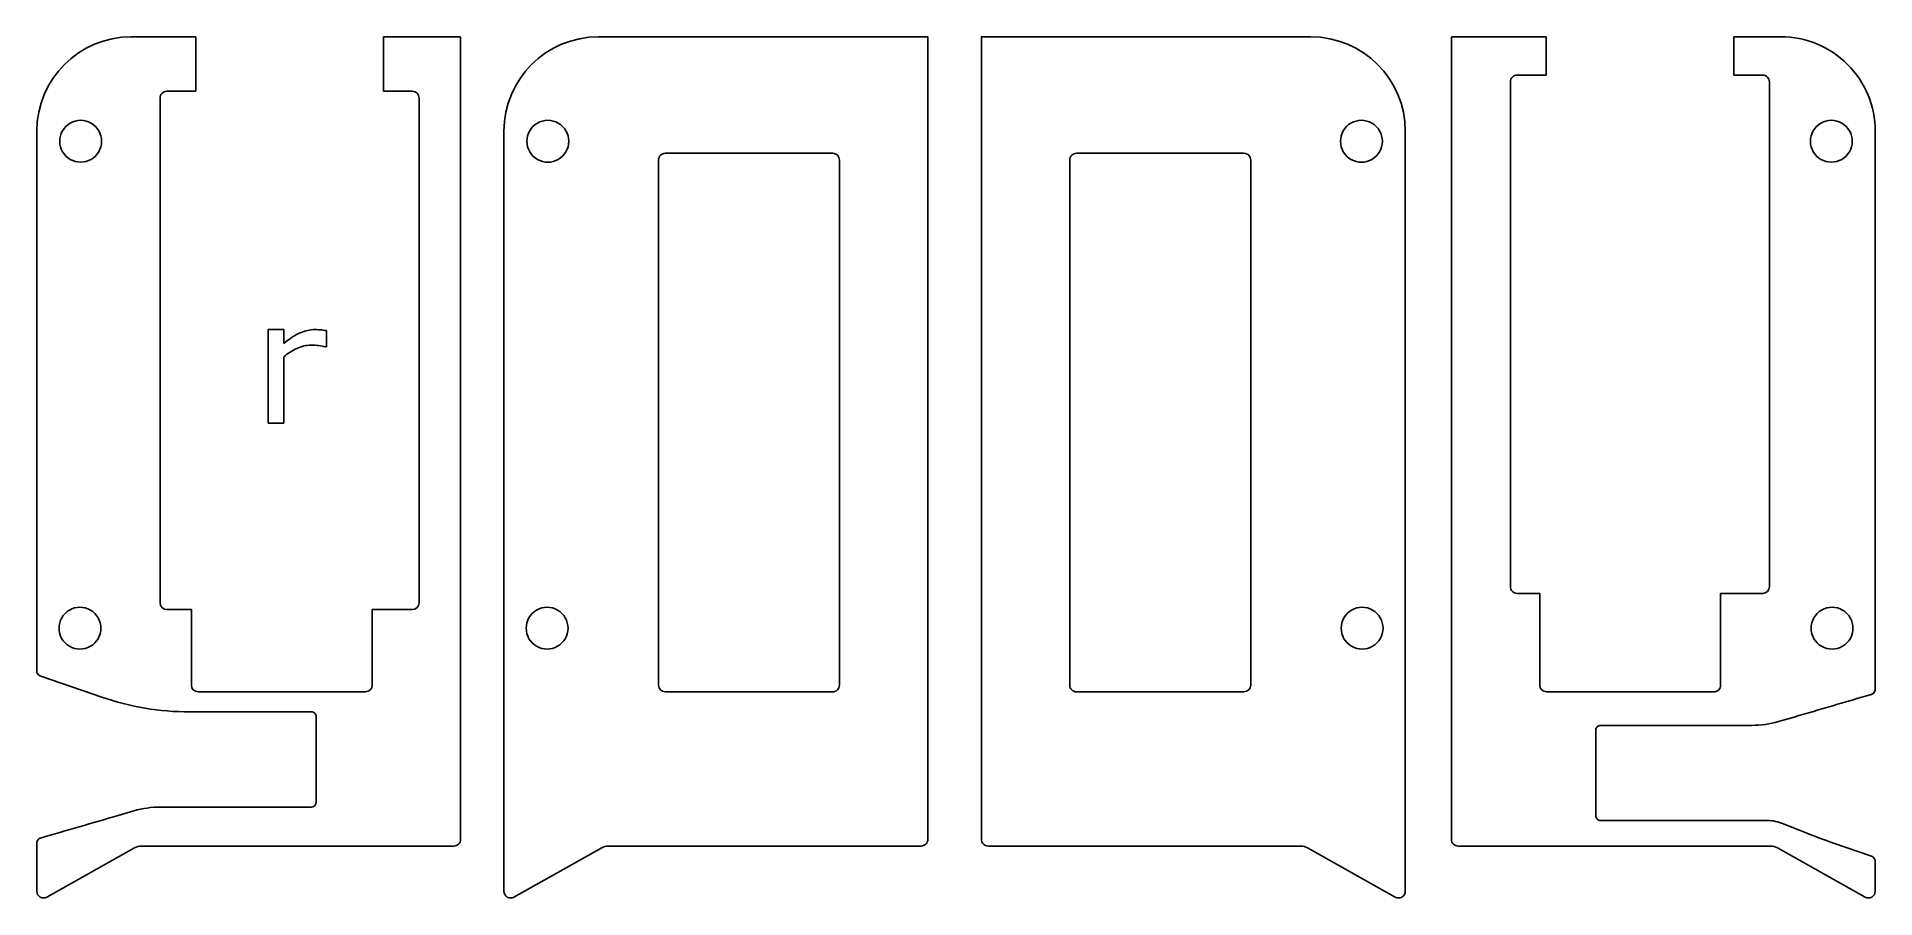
# Model space of a CAD drawing. Extents: x 0 to 136, y 0 to 64.
import ezdxf

# ---------------------------------------------------------------- set-up
doc = ezdxf.new("R2010")
doc.units = 0
doc.layers.add('Layer_1', color=7, linetype='CONTINUOUS')

msp = doc.modelspace()

# ---------------------------------------------------------------- linework, layer by layer
at = {"layer": 'Layer_1', "color": 7}
for points in [[(11.905537, 63.935675), (7.132331, 63.935675)], [(11.905537, 63.935675), (11.905537, 59.898393)], [(25.805527, 59.898393), (25.805527, 63.935675)], [(31.525737, 63.935675), (25.805527, 63.935675)], [(31.525737, 63.935675), (31.525737, 4.47391)], [(66.125713, 4.47391), (66.125713, 63.935675), (41.732306, 63.935675)], [(70.096186, 4.47421), (70.096186, 63.935975), (94.489593, 63.935975)], [(104.901252, 63.935975), (104.901252, 4.47421)], [(104.901252, 63.935975), (111.920275, 63.935975)], [(111.920275, 63.935975), (111.920275, 61.094437)], [(125.820267, 61.094437), (125.820267, 63.935975)], [(125.820267, 63.935975), (129.294656, 63.935975)], [(109.280277, 60.594436), (109.280277, 23.194463)], [(111.920275, 61.094437), (109.780279, 61.094437)], [(127.960265, 61.094437), (125.820267, 61.094437)], [(128.460264, 23.194463), (128.460264, 60.594436)], [(9.265538, 59.398392), (9.265538, 21.998419)], [(11.905537, 59.898393), (9.765538, 59.898393)], [(27.945525, 59.898393), (25.805527, 59.898393)], [(28.445525, 21.998419), (28.445525, 59.398392)], [(0.132336, 56.935681), (0.132336, 16.946177)], [(34.732312, 56.935681), (34.732312, 0.631528)], [(101.489587, 56.935981), (101.489587, 0.631828)], [(136.294653, 56.935981), (136.294653, 15.596037)], [(46.181197, 15.900664), (46.181197, 54.800635)], [(46.681196, 55.300637), (59.081187, 55.300637)], [(59.581188, 54.800635), (59.581188, 15.900664)], [(76.640711, 54.800935), (76.640711, 15.900964)], [(89.540703, 55.300937), (77.140712, 55.300937)], [(90.040701, 15.900964), (90.040701, 54.800935)], [(109.780279, 22.694464), (111.445777, 22.694464)], [(111.445777, 22.694464), (111.445777, 15.900964)], [(124.845767, 22.694464), (127.960265, 22.694464)], [(124.845767, 15.900964), (124.845767, 22.694464)], [(9.765538, 21.49842), (11.581222, 21.49842)], [(11.581222, 15.900664), (11.581222, 21.49842)], [(24.981212, 21.49842), (27.945525, 21.49842)], [(24.981212, 21.49842), (24.981212, 15.900664)], [(4.948131, 15.003176), (0.421033, 16.560722)], [(24.481213, 15.400665), (12.081221, 15.400665)], [(59.081187, 15.400665), (46.681196, 15.400665)], [(77.140712, 15.400965), (89.540703, 15.400965)], [(111.945775, 15.400965), (124.345766, 15.400965)], [(20.471215, 13.915171), (11.454779, 13.915171)], [(20.821215, 7.215177), (20.821215, 13.56517)], [(115.605772, 12.56547), (115.605772, 6.215485)], [(127.161478, 12.915471), (115.955774, 12.915471)], [(130.285303, 13.536641), (129.130654, 13.198154)], [(9.28819, 6.865186), (20.471215, 6.865186)], [(6.160717, 6.243998), (7.324712, 6.584173)], [(115.955774, 5.865468), (128.316299, 5.865468)], [(0.132336, 4.18435), (0.132336, 0.631528)], [(7.372335, 3.845684), (0.877291, 0.195654)], [(31.025737, 3.973901), (7.862246, 3.973901)], [(35.477267, 0.195654), (41.972309, 3.845684)], [(42.462222, 3.973901), (65.625712, 3.973901)], [(93.759677, 3.974201), (70.596187, 3.974201)], [(100.744632, 0.195954), (94.249589, 3.845984)], [(105.40125, 3.974201), (128.564743, 3.974201)], [(129.054653, 3.845984), (135.549698, 0.195954)], [(134.149267, 3.858869), (136.006199, 3.22006)], [(136.294653, 2.834668), (136.294653, 0.631828)]]:
    msp.add_lwpolyline(points, dxfattribs=at)
for points in [[(4.932103, 56.19401)], [(39.532077, 56.19401)], [(96.689821, 56.19431)], [(134.594884, 56.19431)], [(4.880539, 20.115166)], [(39.480515, 20.115166)], [(96.741383, 20.115466)], [(134.646448, 20.115466)], [(59.081187, 15.400665)], [(77.140712, 15.400965)], [(42.462222, 3.973901)], [(93.759677, 3.974201)]]:
    msp.add_lwpolyline(points, close=True, dxfattribs=at)
at = {"layer": 'Layer_1', "color": 1}
for points in [[(17.262697, 42.238688), (18.428505, 42.238688)], [(17.262697, 35.311972), (17.262697, 42.238688)], [(18.428505, 42.238688), (18.428505, 41.21549)], [(21.584905, 40.967444), (21.522885, 40.967444)], [(21.584905, 42.164287), (21.584905, 40.967444)], [(18.428505, 40.229521), (18.428505, 35.311972)], [(18.428505, 35.311972), (17.262697, 35.311972)]]:
    msp.add_lwpolyline(points, dxfattribs=at)
at = {"layer": 'Layer_1', "color": 7}
for points in [[(7.132331, 63.935675), (3.266341, 63.935675), (0.132337, 60.801671), (0.132336, 56.935681)], [(41.732306, 63.935675), (37.866316, 63.935675), (34.732312, 60.801671), (34.732312, 56.935681)], [(94.489593, 63.935975), (98.355583, 63.935975), (101.489587, 60.801971), (101.489587, 56.935981)], [(134.244401, 61.885725), (132.931647, 63.198479), (131.15117, 63.935976), (129.294656, 63.935975)], [(136.294653, 56.935981), (136.294653, 58.792495), (135.557155, 60.572972), (134.244401, 61.885725)], [(109.426724, 60.94799), (109.332955, 60.854222), (109.280277, 60.727044), (109.280277, 60.594436)], [(109.780279, 61.094437), (109.64767, 61.094437), (109.520492, 61.041759), (109.426724, 60.94799)], [(128.313818, 60.94799), (128.220051, 61.041758), (128.092874, 61.094437), (127.960265, 61.094437)], [(128.460264, 60.594436), (128.460264, 60.727044), (128.407586, 60.854221), (128.313818, 60.94799)], [(9.411984, 59.751946), (9.318216, 59.658178), (9.265538, 59.531), (9.265538, 59.398392)], [(9.765538, 59.898393), (9.63293, 59.898393), (9.505752, 59.845715), (9.411984, 59.751946)], [(28.299079, 59.751946), (28.205311, 59.845715), (28.078134, 59.898393), (27.945525, 59.898393)], [(28.445525, 59.398392), (28.445525, 59.531), (28.392847, 59.658178), (28.299079, 59.751946)], [(2.607105, 57.536348), (2.127533, 57.259467), (1.832105, 56.747771), (1.832105, 56.19401)], [(4.157104, 57.536348), (3.677532, 57.813229), (3.086676, 57.813229), (2.607105, 57.536348)], [(4.932103, 56.19401), (4.932103, 56.747771), (4.636675, 57.259467), (4.157104, 57.536348)], [(37.206627, 57.537655), (36.726826, 57.260426), (36.43152, 56.748144), (36.432081, 56.19401)], [(38.757531, 57.537655), (38.27773, 57.814884), (37.686428, 57.814884), (37.206627, 57.537655)], [(39.532077, 56.19401), (39.532638, 56.748144), (39.237333, 57.260426), (38.757531, 57.537655)], [(96.689821, 56.19431), (96.68926, 56.748444), (96.984566, 57.260726), (97.464367, 57.537955)], [(97.464367, 57.537955), (97.944169, 57.815184), (98.53547, 57.815184), (99.015272, 57.537955)], [(99.015272, 57.537955), (99.495073, 57.260726), (99.790378, 56.748444), (99.789818, 56.19431)], [(132.269884, 57.536648), (131.790313, 57.259768), (131.494885, 56.748071), (131.494885, 56.19431)], [(133.819884, 57.536648), (133.340312, 57.813529), (132.749456, 57.813529), (132.269884, 57.536648)], [(134.594884, 56.19431), (134.594884, 56.748071), (134.299455, 57.259768), (133.819884, 57.536648)], [(1.832105, 56.19401), (1.832105, 55.640248), (2.127533, 55.128552), (2.607105, 54.851671)], [(4.157104, 54.851671), (4.636675, 55.128552), (4.932103, 55.640248), (4.932103, 56.19401)], [(36.432081, 56.19401), (36.43152, 55.639875), (36.726826, 55.127593), (37.206627, 54.850364)], [(38.757531, 54.850364), (39.237333, 55.127593), (39.532638, 55.639875), (39.532077, 56.19401)], [(97.464367, 54.850664), (96.984566, 55.127893), (96.68926, 55.640175), (96.689821, 56.19431)], [(99.789818, 56.19431), (99.790378, 55.640175), (99.495073, 55.127893), (99.015272, 54.850664)], [(131.494885, 56.19431), (131.494885, 55.640548), (131.790313, 55.128851), (132.269884, 54.851971)], [(133.819884, 54.851971), (134.299455, 55.128851), (134.594884, 55.640548), (134.594884, 56.19431)], [(2.607105, 54.851671), (3.086676, 54.57479), (3.677532, 54.57479), (4.157104, 54.851671)], [(37.206627, 54.850364), (37.686428, 54.573135), (38.27773, 54.573135), (38.757531, 54.850364)], [(46.181197, 54.800635), (46.181197, 54.933244), (46.233875, 55.060421), (46.327643, 55.154189)], [(46.327643, 55.154189), (46.421411, 55.247958), (46.548588, 55.300636), (46.681196, 55.300637)], [(59.081187, 55.300637), (59.213795, 55.300637), (59.340973, 55.247959), (59.434741, 55.15419)], [(59.434741, 55.15419), (59.52851, 55.060422), (59.581188, 54.933244), (59.581188, 54.800635)], [(76.787157, 55.15449), (76.693389, 55.060722), (76.64071, 54.933544), (76.640711, 54.800935)], [(77.140712, 55.300937), (77.008103, 55.300937), (76.880926, 55.248259), (76.787157, 55.15449)], [(89.894256, 55.154489), (89.800488, 55.248258), (89.673311, 55.300936), (89.540703, 55.300937)], [(90.040701, 54.800935), (90.040702, 54.933544), (89.988024, 55.060721), (89.894256, 55.154489)], [(99.015272, 54.850664), (98.53547, 54.573435), (97.944169, 54.573435), (97.464367, 54.850664)], [(132.269884, 54.851971), (132.749456, 54.57509), (133.340312, 54.57509), (133.819884, 54.851971)], [(109.280277, 23.194463), (109.280278, 23.061854), (109.332956, 22.934677), (109.426725, 22.84091)], [(127.960265, 22.694464), (128.236407, 22.694465), (128.460263, 22.918321), (128.460264, 23.194463)], [(9.265538, 21.998419), (9.265539, 21.722277), (9.489396, 21.49842), (9.765538, 21.49842)], [(27.945525, 21.49842), (28.221667, 21.49842), (28.445524, 21.722277), (28.445525, 21.998419)], [(109.426725, 22.84091), (109.520493, 22.747142), (109.64767, 22.694464), (109.780279, 22.694464)], [(2.555541, 21.457505), (2.07597, 21.180624), (1.780542, 20.668928), (1.780542, 20.115166)], [(4.10554, 21.457505), (3.625969, 21.734385), (3.035112, 21.734385), (2.555541, 21.457505)], [(4.880539, 20.115166), (4.880539, 20.668928), (4.585111, 21.180624), (4.10554, 21.457505)], [(37.155516, 21.457505), (36.675945, 21.180624), (36.380516, 20.668928), (36.380516, 20.115166)], [(38.705516, 21.457505), (38.225944, 21.734386), (37.635088, 21.734386), (37.155516, 21.457505)], [(39.480515, 20.115166), (39.480515, 20.668928), (39.185087, 21.180624), (38.705516, 21.457505)], [(96.741383, 20.115466), (96.741383, 20.669228), (97.036811, 21.180924), (97.516383, 21.457805)], [(97.516383, 21.457805), (97.995954, 21.734686), (98.586811, 21.734686), (99.066382, 21.457805)], [(99.066382, 21.457805), (99.545954, 21.180924), (99.841382, 20.669228), (99.841382, 20.115466)], [(132.321449, 21.457805), (131.841877, 21.180924), (131.546449, 20.669228), (131.546449, 20.115466)], [(133.871448, 21.457805), (133.391877, 21.734686), (132.80102, 21.734686), (132.321449, 21.457805)], [(134.646448, 20.115466), (134.646448, 20.669228), (134.35102, 21.180924), (133.871448, 21.457805)], [(1.780542, 20.115166), (1.780542, 19.561405), (2.07597, 19.049708), (2.555541, 18.772828)], [(4.10554, 18.772828), (4.585111, 19.049708), (4.880539, 19.561405), (4.880539, 20.115166)], [(36.380516, 20.115166), (36.380516, 19.561405), (36.675945, 19.049708), (37.155516, 18.772827)], [(38.705516, 18.772827), (39.185087, 19.049708), (39.480515, 19.561405), (39.480515, 20.115166)], [(97.516383, 18.773127), (97.036811, 19.050008), (96.741383, 19.561705), (96.741383, 20.115466)], [(99.841382, 20.115466), (99.841382, 19.561705), (99.545954, 19.050008), (99.066382, 18.773127)], [(131.546449, 20.115466), (131.546449, 19.561705), (131.841877, 19.050008), (132.321449, 18.773127)], [(133.871448, 18.773127), (134.35102, 19.050008), (134.646448, 19.561705), (134.646448, 20.115466)], [(2.555541, 18.772828), (3.035112, 18.495947), (3.625969, 18.495947), (4.10554, 18.772828)], [(37.155516, 18.772827), (37.635088, 18.495946), (38.225944, 18.495946), (38.705516, 18.772827)], [(99.066382, 18.773127), (98.586811, 18.496246), (97.995954, 18.496246), (97.516383, 18.773127)], [(132.321449, 18.773127), (132.80102, 18.496247), (133.391877, 18.496247), (133.871448, 18.773127)], [(0.145386, 16.844524), (0.136721, 16.877711), (0.132336, 16.911874), (0.132336, 16.946177)], [(0.183748, 16.749378), (0.166949, 16.779323), (0.154059, 16.811301), (0.145386, 16.844524)], [(0.284078, 16.63153), (0.243298, 16.663917), (0.209226, 16.703957), (0.183748, 16.749378)], [(0.421033, 16.560722), (0.371216, 16.575195), (0.324705, 16.599261), (0.284078, 16.63153)], [(4.948131, 15.003176), (7.041836, 14.28284), (9.240624, 13.915171), (11.454779, 13.915171)], [(11.581222, 15.900664), (11.581222, 15.624522), (11.80508, 15.400665), (12.081221, 15.400665)], [(24.481213, 15.400665), (24.757354, 15.400665), (24.981212, 15.624522), (24.981212, 15.900664)], [(46.681196, 15.400665), (46.405055, 15.400666), (46.181198, 15.624522), (46.181197, 15.900664)], [(59.43474, 15.547111), (59.340972, 15.453343), (59.213795, 15.400665), (59.081187, 15.400665)], [(59.581188, 15.900664), (59.581188, 15.768055), (59.528509, 15.640879), (59.43474, 15.547111)], [(76.640711, 15.900964), (76.640711, 15.768355), (76.69339, 15.641179), (76.787158, 15.547411)], [(76.787158, 15.547411), (76.880927, 15.453643), (77.008104, 15.400965), (77.140712, 15.400965)], [(89.540703, 15.400965), (89.816844, 15.400966), (90.040701, 15.624822), (90.040701, 15.900964)], [(111.445777, 15.900964), (111.445777, 15.624822), (111.669634, 15.400966), (111.945775, 15.400965)], [(124.345766, 15.400965), (124.478374, 15.400965), (124.605551, 15.453643), (124.69932, 15.547411)], [(124.69932, 15.547411), (124.793088, 15.641179), (124.845767, 15.768355), (124.845767, 15.900964)], [(136.006493, 15.21074), (135.061344, 14.934542), (134.098668, 14.653089), (133.152416, 14.376237)], [(136.099229, 15.251198), (136.070159, 15.233841), (136.038997, 15.220239), (136.006493, 15.21074)], [(136.178922, 15.313727), (136.155109, 15.289597), (136.128336, 15.268581), (136.099229, 15.251198)], [(136.264596, 15.443441), (136.244753, 15.395036), (136.215659, 15.350961), (136.178922, 15.313727)], [(136.294653, 15.596037), (136.294653, 15.543705), (136.28444, 15.491863), (136.264596, 15.443441)], [(20.718703, 13.812658), (20.653065, 13.878296), (20.564041, 13.915171), (20.471215, 13.915171)], [(20.821215, 13.56517), (20.821215, 13.657996), (20.784341, 13.74702), (20.718703, 13.812658)], [(133.152416, 14.376237), (132.204452, 14.098885), (131.233114, 13.81449), (130.285303, 13.536641)], [(115.708285, 12.812958), (115.642647, 12.74732), (115.605772, 12.658296), (115.605772, 12.56547)], [(115.955774, 12.915471), (115.862947, 12.915471), (115.773923, 12.878596), (115.708285, 12.812958)], [(127.161478, 12.915471), (127.827981, 12.915471), (128.491067, 13.01066), (129.130654, 13.198154)], [(9.28819, 6.865186), (8.623677, 6.865187), (7.962548, 6.770566), (7.324712, 6.584173)], [(20.471215, 6.865186), (20.664511, 6.865186), (20.82121, 7.021881), (20.821215, 7.215177)], [(3.284303, 5.404343), (4.235248, 5.681679), (5.209915, 5.966159), (6.160717, 6.243998)], [(115.605772, 6.215485), (115.605768, 6.122656), (115.642641, 6.033627), (115.708279, 5.967986)], [(115.708279, 5.967986), (115.773918, 5.902345), (115.862945, 5.865467), (115.955774, 5.865468)], [(129.50078, 5.627872), (129.125577, 5.784709), (128.722962, 5.86547), (128.316299, 5.865468)], [(129.50078, 5.627872), (131.030822, 4.988301), (132.581126, 4.398326), (134.149267, 3.858869)], [(0.132336, 4.18435), (0.132336, 4.236685), (0.142544, 4.288517), (0.162391, 4.336936)], [(0.162391, 4.336936), (0.182232, 4.385354), (0.21133, 4.429407), (0.248069, 4.466661)], [(0.248069, 4.466661), (0.271918, 4.490738), (0.298743, 4.511878), (0.327905, 4.529261)], [(0.327905, 4.529261), (0.357033, 4.546724), (0.388255, 4.560244), (0.420822, 4.569742)], [(0.420822, 4.569742), (1.369062, 4.845967), (2.334982, 5.127457), (3.284303, 5.404343)], [(31.025737, 3.973901), (31.158347, 3.973901), (31.285526, 4.026581), (31.379294, 4.120351)], [(31.379294, 4.120351), (31.473062, 4.214121), (31.525739, 4.341301), (31.525737, 4.47391)], [(65.625712, 3.973901), (65.758322, 3.973901), (65.8855, 4.02658), (65.979269, 4.12035)], [(65.979269, 4.12035), (66.073038, 4.214121), (66.125715, 4.3413), (66.125713, 4.47391)], [(70.242629, 4.12065), (70.148861, 4.214421), (70.096183, 4.3416), (70.096186, 4.47421)], [(70.596187, 3.974201), (70.463577, 3.974201), (70.336398, 4.02688), (70.242629, 4.12065)], [(104.901252, 4.47421), (104.901249, 4.341601), (104.953926, 4.214421), (105.047694, 4.120651)], [(105.047694, 4.120651), (105.141463, 4.026881), (105.268641, 3.974201), (105.40125, 3.974201)], [(7.862246, 3.973901), (7.690646, 3.973904), (7.521933, 3.92975), (7.372335, 3.845684)], [(41.972309, 3.845684), (42.121907, 3.92975), (42.290622, 3.973905), (42.462222, 3.973901)], [(94.249589, 3.845984), (94.099991, 3.93005), (93.931277, 3.974205), (93.759677, 3.974201)], [(129.054653, 3.845984), (128.905055, 3.930049), (128.736342, 3.974204), (128.564743, 3.974201)], [(136.006199, 3.22006), (136.056007, 3.205508), (136.102502, 3.181457), (136.14311, 3.149151)], [(136.14311, 3.149151), (136.183869, 3.11674), (136.217916, 3.076682), (136.243366, 3.031253)], [(136.243366, 3.031253), (136.260114, 3.001329), (136.272984, 2.969394), (136.281635, 2.936188)], [(136.281635, 2.936188), (136.290287, 2.903036), (136.294653, 2.868931), (136.294653, 2.834668)], [(0.132336, 0.631528), (0.132341, 0.453934), (0.226548, 0.28967), (0.379832, 0.199983)], [(0.379832, 0.199983), (0.533115, 0.110296), (0.72247, 0.108649), (0.877291, 0.195654)], [(34.732312, 0.631528), (34.732316, 0.453934), (34.826523, 0.28967), (34.979807, 0.199983)], [(34.979807, 0.199983), (35.133091, 0.110296), (35.322445, 0.108649), (35.477267, 0.195654)], [(101.242092, 0.200283), (101.088808, 0.110596), (100.899453, 0.108949), (100.744632, 0.195954)], [(101.489587, 0.631828), (101.489583, 0.454234), (101.395376, 0.28997), (101.242092, 0.200283)], [(135.549698, 0.195954), (135.704519, 0.108949), (135.893874, 0.110596), (136.047158, 0.200283)], [(136.047158, 0.200283), (136.200442, 0.28997), (136.294649, 0.454234), (136.294653, 0.631828)]]:
    msp.add_open_spline(points, degree=3, dxfattribs=at)
at = {"layer": 'Layer_1', "color": 1}
for points in [[(19.650138, 42.00305), (20.005669, 42.16016), (20.367408, 42.238688), (20.735356, 42.238688)], [(20.735356, 42.238688), (20.937918, 42.238688), (21.084674, 42.232588), (21.17562, 42.220168)], [(21.17562, 42.220088), (21.26658, 42.211888), (21.403013, 42.193238), (21.584905, 42.164288)], [(18.428505, 41.21549), (18.891526, 41.587574), (19.298736, 41.850095), (19.650138, 42.00305)], [(20.437697, 41.085289), (20.078022, 41.085289), (19.730757, 41.004669), (19.395902, 40.843433)], [(21.014409, 41.05428), (20.853172, 41.07492), (20.660936, 41.08529), (20.437697, 41.08529)], [(21.522886, 40.967444), (21.349266, 41.008794), (21.179774, 41.037744), (21.014409, 41.054284)], [(19.395902, 40.843433), (19.061026, 40.686324), (18.73856, 40.481695), (18.428505, 40.229521)]]:
    msp.add_open_spline(points, degree=3, dxfattribs=at)

doc.saveas('drawing.dxf')
